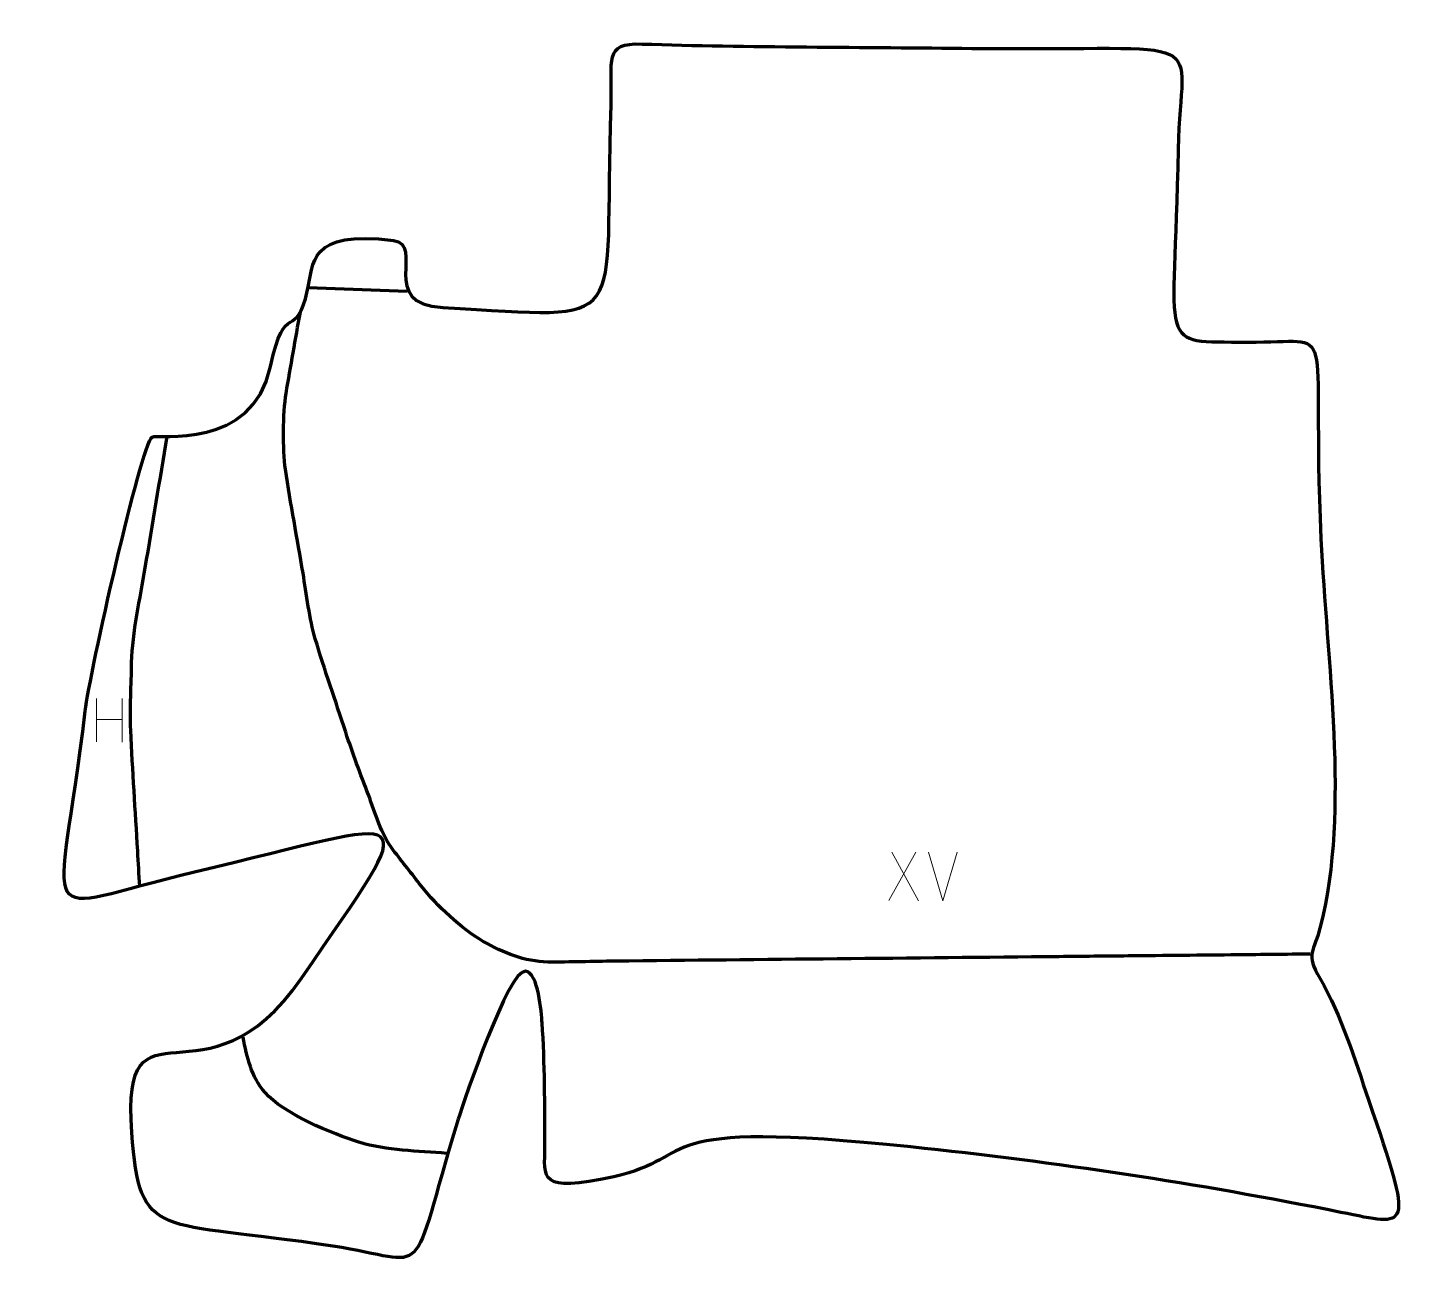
# Model space of a CAD drawing. Header units: millimetres. Extents: x -614 to 95, y 71 to 716.
import ezdxf

# ---------------------------------------------------------------- set-up
doc = ezdxf.new("R2010")
doc.units = ezdxf.units.MM
doc.header["$MEASUREMENT"] = 0
doc.layers.add('layer 2', color=7, linetype='Continuous')
doc.layers.add('layer 3', color=7, linetype='Continuous')

msp = doc.modelspace()

# ---------------------------------------------------------------- linework, layer by layer
at = {"layer": 'layer 2', "color": 140, "lineweight": 158}
msp.add_open_spline([(-420.1833, 581.1615), (-420.1833, 581.1615), (-470.8509, 583.0797), (-470.8509, 583.0797)], degree=3, dxfattribs=at)
for points, knots in [([(42.1435, 241.8989), (29.7712, 241.774), (17.3989, 241.6491), (5.0267, 241.5242), (5.0267, 241.5242), (-13.6904, 241.3353), (-32.4074, 241.1463), (-51.1245, 240.9574), (-51.1245, 240.9574), (-62.8623, 240.8389), (-74.6001, 240.7204), (-86.3379, 240.6019), (-86.3379, 240.6019), (-162.1577, 239.8366), (-237.9776, 239.0712), (-313.7975, 238.3058), (-313.7975, 238.3058), (-325.1528, 238.1832), (-336.8971, 237.7133), (-348.1948, 237.8527), (-348.1948, 237.8527), (-359.9552, 237.9977), (-371.0772, 242.6915), (-381.2163, 248.3407), (-381.2163, 248.3407), (-392.6436, 255.2001), (-404.8347, 266.4288), (-413.0752, 276.9134), (-413.0752, 276.9134), (-417.8189, 282.9621), (-422.5911, 289.069), (-427.3061, 295.1386), (-427.3061, 295.1386), (-433.6455, 303.5328), (-436.4128, 313.8054), (-440.0602, 323.5233), (-440.0602, 323.5233), (-444.1065, 334.3037), (-448.0994, 344.6589), (-451.6691, 355.6308), (-451.6691, 355.6308), (-456.7987, 371.3822), (-462.5368, 387.5765), (-467.2405, 403.3806), (-467.2405, 403.3806), (-470.1787, 413.2529), (-471.7256, 426.5369), (-473.4892, 436.9704), (-473.4892, 436.9704), (-476.4785, 454.6343), (-479.8335, 472.5311), (-482.4939, 490.2126), (-482.4939, 490.2126), (-483.8992, 500.2934), (-483.8031, 518.972), (-482.1388, 529.0465), (-482.1388, 529.0465), (-479.8421, 542.9493), (-477.294, 556.8272), (-474.8751, 570.7111)], [0, 0, 0, 0, 0.0625, 0.0625, 0.0625, 0.0625, 0.125, 0.125, 0.125, 0.125, 0.1875, 0.1875, 0.1875, 0.1875, 0.25, 0.25, 0.25, 0.25, 0.3125, 0.3125, 0.3125, 0.3125, 0.375, 0.375, 0.375, 0.375, 0.4375, 0.4375, 0.4375, 0.4375, 0.5, 0.5, 0.5, 0.5, 0.5625, 0.5625, 0.5625, 0.5625, 0.625, 0.625, 0.625, 0.625, 0.6875, 0.6875, 0.6875, 0.6875, 0.75, 0.75, 0.75, 0.75, 0.8125, 0.8125, 0.8125, 0.8125, 0.875, 0.875, 0.875, 0.875, 1, 1, 1, 1]), ([(-557.0946, 276.6584), (-557.4429, 282.6835), (-557.7912, 288.7086), (-558.1396, 294.7338), (-558.1396, 294.7338), (-559.3255, 315.2444), (-560.7713, 336.0233), (-561.7016, 356.5129), (-561.7016, 356.5129), (-562.1053, 367.8133), (-561.436, 379.8636), (-561.2306, 391.2587), (-561.2306, 391.2587), (-560.8591, 406.8703), (-556.8202, 424.1377), (-554.2453, 439.7162), (-554.2453, 439.7162), (-550.5381, 462.1614), (-546.7684, 484.5808), (-542.9835, 507.0126)], [0, 0, 0, 0, 0.16666667, 0.16666667, 0.16666667, 0.16666667, 0.33333333, 0.33333333, 0.33333333, 0.33333333, 0.5, 0.5, 0.5, 0.5, 0.66666667, 0.66666667, 0.66666667, 0.66666667, 1, 1, 1, 1]), ([(-399.7782, 139.8357), (-414.8671, 141.1269), (-430.3129, 141.1398), (-444.9012, 145.6108), (-444.9012, 145.6108), (-458.0918, 149.6534), (-484.016, 160.4756), (-492.9581, 170.9978), (-492.9581, 170.9978), (-499.9116, 179.1799), (-502.3178, 189.085), (-504.0903, 199.3671)], [0, 0, 0, 0, 0.25, 0.25, 0.25, 0.25, 0.5, 0.5, 0.5, 0.5, 1, 1, 1, 1])]:
    msp.add_open_spline(points, degree=3, knots=knots, dxfattribs=at)
at = {"layer": 'layer 3', "color": 242, "lineweight": 158}
msp.add_open_spline([(-394.1337, 157.3169), (-390.7424, 167.3826), (-368.4812, 233.9637), (-359.539, 233.1479), (-359.539, 233.1479), (-352.9913, 232.5506), (-351.4447, 211.8442), (-351.1095, 206.744), (-351.1095, 206.744), (-349.6722, 186.1033), (-349.7487, 164.3477), (-349.7203, 143.6381), (-349.7203, 143.6381), (-349.702, 127.1201), (-353.4862, 119.2146), (-314.4171, 127.9174), (-314.4171, 127.9174), (-268.9213, 138.0518), (-300.785, 157.6564), (-162.3813, 143.1559), (-162.3813, 143.1559), (-87.117, 135.2705), (-16.9225, 124.661), (57.8303, 109.6611), (57.8303, 109.6611), (93.2336, 102.557), (95.3609, 98.7434), (71.9301, 167.3712), (71.9301, 167.3712), (64.8526, 188.1387), (58.1452, 210.1645), (47.1636, 229.2198), (47.1636, 229.2198), (39.4658, 242.5768), (43.9299, 242.6751), (47.4125, 256.3707), (47.4125, 256.3707), (62.4297, 315.4419), (50.3879, 393.464), (47.5798, 454.6091), (47.5798, 454.6091), (42.2527, 570.6065), (58.1975, 554.7614), (10.0467, 555.3122), (10.0467, 555.3122), (-37.6974, 555.8583), (-27.3109, 548.8754), (-25.5124, 654.0516), (-25.5124, 654.0516), (-24.4479, 716.3), (-3.3353, 704.2236), (-131.1764, 705.7394), (-131.1764, 705.7394), (-184.6048, 706.3729), (-246.8691, 706.2375), (-299.9394, 707.9572), (-299.9394, 707.9572), (-320.0248, 708.608), (-314.9893, 699.9719), (-315.7956, 676.605), (-315.7956, 676.605), (-319.8239, 559.8638), (-302.9386, 567.7527), (-402.006, 572.9839), (-402.006, 572.9839), (-435.4676, 574.7508), (-410.7757, 605.2733), (-427.2034, 607.372), (-427.2034, 607.372), (-471.0089, 612.9683), (-468.1799, 595.2939), (-471.1511, 582.0078), (-471.1511, 582.0078), (-477.151, 555.1783), (-482.7153, 577.9806), (-490.1889, 542.7752), (-490.1889, 542.7752), (-499.4329, 499.2297), (-548.2261, 508.6825), (-550.775, 506.6506), (-550.775, 506.6506), (-556.4063, 502.1614), (-582.7779, 385.5498), (-585.021, 366.4242), (-585.021, 366.4242), (-598.6405, 250.2992), (-614.429, 263.6143), (-529.0225, 283.836), (-529.0225, 283.836), (-411.4344, 311.6774), (-410.868, 322.25), (-474.2576, 229.6093), (-474.2576, 229.6093), (-523.2811, 157.9639), (-566.7695, 226.2742), (-561.1356, 150.5428), (-561.1356, 150.5428), (-556.9348, 94.0755), (-548.5201, 106.1924), (-458.2979, 92.3775), (-458.2979, 92.3775), (-406.5602, 84.4554), (-420.416, 70.7894), (-394.1337, 157.3169)], degree=3, knots=[0, 0, 0, 0, 0.03703704, 0.03703704, 0.03703704, 0.03703704, 0.07407407, 0.07407407, 0.07407407, 0.07407407, 0.11111111, 0.11111111, 0.11111111, 0.11111111, 0.14814815, 0.14814815, 0.14814815, 0.14814815, 0.18518519, 0.18518519, 0.18518519, 0.18518519, 0.22222222, 0.22222222, 0.22222222, 0.22222222, 0.25925926, 0.25925926, 0.25925926, 0.25925926, 0.2962963, 0.2962963, 0.2962963, 0.2962963, 0.33333333, 0.33333333, 0.33333333, 0.33333333, 0.37037037, 0.37037037, 0.37037037, 0.37037037, 0.40740741, 0.40740741, 0.40740741, 0.40740741, 0.44444444, 0.44444444, 0.44444444, 0.44444444, 0.48148148, 0.48148148, 0.48148148, 0.48148148, 0.51851852, 0.51851852, 0.51851852, 0.51851852, 0.55555556, 0.55555556, 0.55555556, 0.55555556, 0.59259259, 0.59259259, 0.59259259, 0.59259259, 0.62962963, 0.62962963, 0.62962963, 0.62962963, 0.66666667, 0.66666667, 0.66666667, 0.66666667, 0.7037037, 0.7037037, 0.7037037, 0.7037037, 0.74074074, 0.74074074, 0.74074074, 0.74074074, 0.77777778, 0.77777778, 0.77777778, 0.77777778, 0.81481481, 0.81481481, 0.81481481, 0.81481481, 0.85185185, 0.85185185, 0.85185185, 0.85185185, 0.88888889, 0.88888889, 0.88888889, 0.88888889, 0.92592593, 0.92592593, 0.92592593, 0.92592593, 1, 1, 1, 1], dxfattribs=at)
at = {"layer": 'layer 3', "color": 250, "lineweight": 9}
for points in [[(-579.205, 372.7657), (-579.205, 372.7657), (-579.205, 350.573), (-579.205, 350.573)], [(-566.0893, 372.7657), (-566.0893, 372.7657), (-566.0893, 350.4154), (-566.0893, 350.4154)], [(-579.1875, 362.1233), (-579.1875, 362.1233), (-566.0893, 362.1233), (-566.0893, 362.1233)], [(-159.8164, 294.1867), (-159.8164, 294.1867), (-173.557, 269.2909), (-173.557, 269.2909)], [(-172.1024, 294.1867), (-172.1024, 294.1867), (-158.3618, 269.2332), (-158.3618, 269.2332)], [(-145.9594, 269.2332), (-145.9594, 269.2332), (-153.2812, 294.1868), (-153.2812, 294.1868)], [(-138.6375, 294.1868), (-138.6375, 294.1868), (-145.9593, 269.2332), (-145.9593, 269.2332)]]:
    msp.add_open_spline(points, degree=3, dxfattribs=at)

doc.saveas('drawing.dxf')
